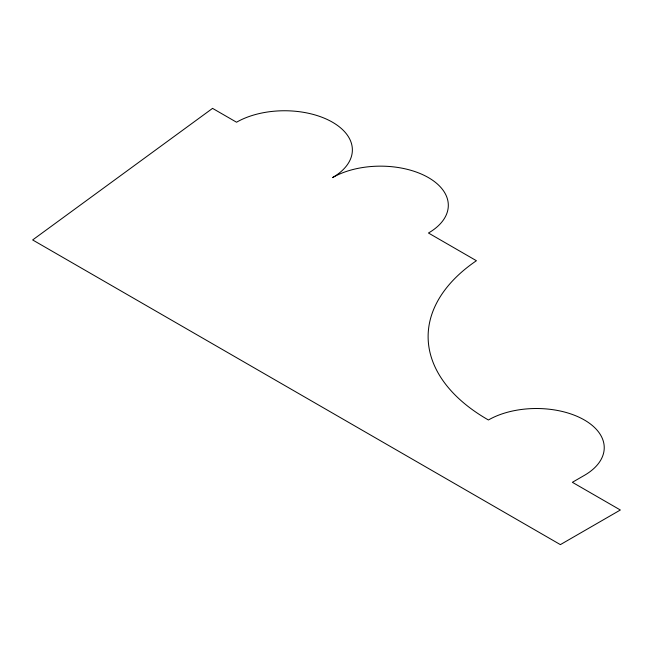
<?xml version="1.0" encoding="UTF-8"?>
<svg xmlns="http://www.w3.org/2000/svg" width="653" height="653" viewBox="0 0 653 653"><rect width="100%" height="100%" fill="white"/><g stroke="black" fill="none" stroke-linecap="round" stroke-linejoin="round"><path stroke-width="0.98" d="M212.56 108.374L32.65 239.945L560.38 544.626L620.35 510.001L572.371 482.306L584.37 475.376A67.847 39.172 0 0 0 584.37 419.985A67.847 39.172 0 0 0 488.42 419.985A203.05 117.23 0 0 1 476.421 260.718L428.45 233.015A67.847 39.172 0 0 0 428.45 177.624A67.847 39.172 0 0 0 332.499 177.624A67.847 39.172 0 0 0 332.499 122.225A67.847 39.172 0 0 0 236.549 122.225L212.56 108.374"/></g></svg>
